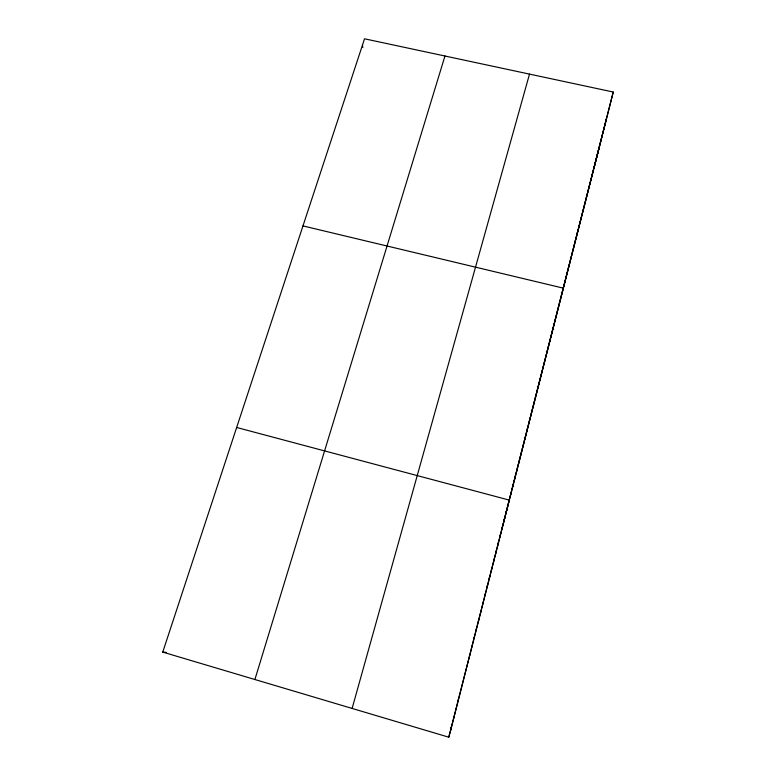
<?xml version="1.0" encoding="UTF-8"?>
<svg xmlns="http://www.w3.org/2000/svg" width="776" height="776" viewBox="0 0 776 776"><rect width="100%" height="100%" fill="white"/><g stroke="black" fill="none" stroke-linecap="round" stroke-linejoin="round"><path stroke-width="1.16" d="M469.606 655.652L469.713 655.109M471.818 646.971L471.992 646.175M474.02 638.328L474.262 637.29M476.212 629.714L476.512 628.444M478.404 621.139L478.763 619.626M480.577 612.603L480.994 610.857M482.74 604.097L483.225 602.118M484.903 595.628L485.446 593.417M487.056 587.199L487.648 584.755M489.19 578.799L489.85 576.132M491.324 570.438L492.042 567.537M493.449 562.105L494.215 558.992M495.563 553.812L496.388 550.465M497.668 545.547L498.551 541.987M499.763 537.322L500.704 533.539M501.859 529.125L502.848 525.129M503.934 520.958L504.982 516.748M506.01 512.829L507.116 508.406M502.955 525.216L509.231 500.103L236.661 427.479M510.133 496.669L511.335 491.829M512.179 488.637L513.44 483.594M514.216 480.645L515.526 475.387M516.244 472.681L517.611 467.22M518.271 464.746L519.687 459.082M520.279 456.841L521.753 450.972M522.287 448.964L523.81 442.902M524.285 441.127L525.856 434.87M526.283 433.318L527.903 426.858M528.262 425.539L529.93 418.885M530.241 417.789L531.958 410.95M532.2 410.077L533.975 403.035M534.16 402.385L535.983 395.159M536.119 394.732L537.981 387.321M538.059 387.098L549.815 340.906M549.563 341.964L578.091 229.958M577.092 233.974L606.434 118.796M448.79 737.2L613.253 92.034L364.545 38.8L162.747 652.102L448.79 737.2L451.322 727.83M450.701 730.119L598.752 149.293M593.931 168.305L613.253 92.034M451.157 727.917L451.554 726.443M453.514 718.673L453.844 717.46M352.12 708.439L529.504 74.108M455.861 709.477L456.123 708.517M458.189 700.321L458.393 699.612M254.897 679.524L444.958 56.008M162.747 652.102L166.258 652.373M302.98 225.913L563.26 288.139M362.46 45.163L362.829 47.404"/></g></svg>
